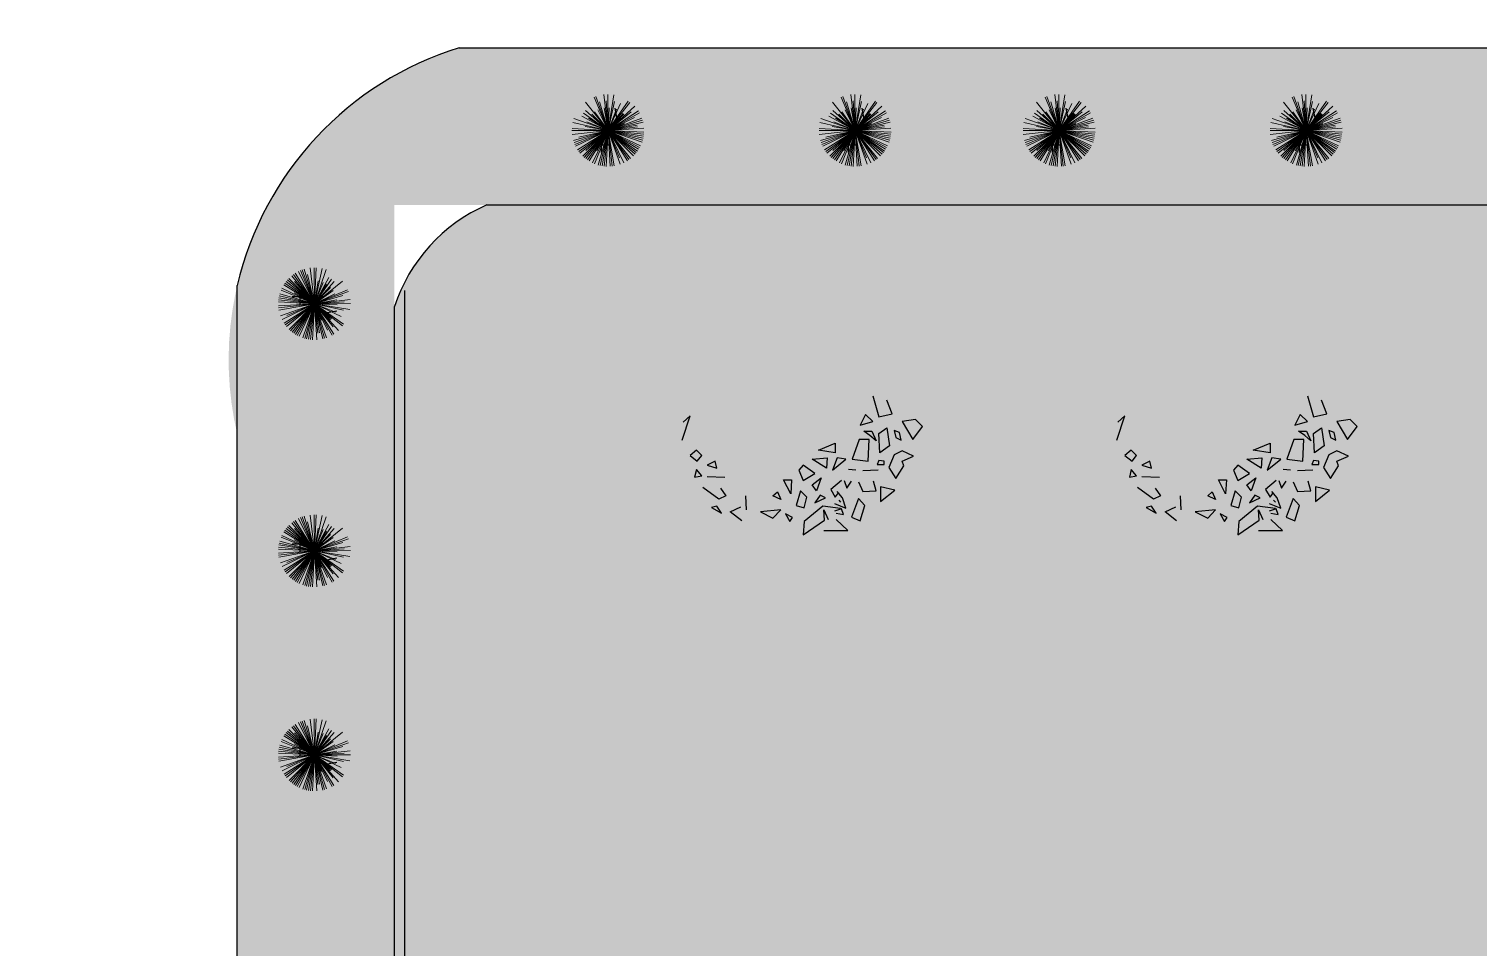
# Model space of a CAD drawing. Header units: millimetres. Extents: x -1544140 to 7445918, y -1294905 to 2019878.
# Drawn here: x 2047460 to 2049823, y 23314 to 24810 of the extents above; entities that cross this region are included whole.
import ezdxf

# ---------------------------------------------------------------- set-up
doc = ezdxf.new("R2010")
doc.units = ezdxf.units.MM
doc.header["$MEASUREMENT"] = 0
doc.layers.add('marc det', color=74, linetype='Continuous', lineweight=18)
picture_1 = doc.add_image_def('image5.png', size_in_pixel=(1482, 826))

msp = doc.modelspace()

# ---------------------------------------------------------------- hatches: boundary and pattern name
at = {"true_color": 0x8dc133, "transparency": 33554687}
h = msp.add_hatch(color=65, dxfattribs=at)
h.dxf.hatch_style = 1
h.paths.add_polyline_path([(2051707.8, 22080.4, -0.388077), (2051430.5, 21768.2), (2048367.8, 21768.2, -0.416277), (2047799.8, 22178.8), (2047799.8, 24148.8, -0.394381), (2048161.6, 24779.2), (2051203.9, 24779.2, -0.352206), (2051707.8, 24383.4)])
h.paths.add_polyline_path([(2048055.9, 22024.2), (2048055.9, 24523.1), (2051451.7, 24523.1), (2051451.7, 22024.2)], flags=16)
at = {"true_color": 0xb8d93f, "transparency": 33554687}
h = msp.add_hatch(color=63, dxfattribs=at)
h.dxf.hatch_style = 1
h.paths.add_polyline_path([(2051411.6, 22024.2, 0.351898), (2051451.7, 22077.8), (2051451.7, 24349, 0.326949), (2051205.7, 24523.1), (2048206.6, 24523.1, 0.386529), (2048055.9, 24183.4), (2048055.9, 22202.4, 0.417198), (2048343.1, 22024.2)])
at = {"layer": 'marc det'}
for points in [[(2048618.8, 24349), (2048580.3, 24338.7), (2048567.7, 24322.5), (2048544.5, 24289.8), (2048520.1, 24287), (2048516.8, 24258.9), (2048526.2, 24247), (2048519.1, 24229.1), (2048492.1, 24178.4), (2048500.8, 24160.9), (2048515.7, 24139.1), (2048515.9, 24119.9), (2048486.5, 24108.6), (2048527.5, 24105.7), (2048522.4, 24086.9), (2048535.7, 24073), (2048537.4, 24055.5), (2048557.6, 24033.3), (2048564.3, 24008.5), (2048582.9, 23994.4), (2048596.5, 23997), (2048614.3, 23986.8), (2048622.4, 23963.7), (2048628.1, 23934.6), (2048634.4, 23956.4), (2048653.8, 23974), (2048678.2, 23966.4), (2048694.4, 23955.8), (2048714.2, 23962.5), (2048735.4, 23962.5), (2048748.9, 23947.3), (2048754.3, 23964.9), (2048776.4, 23977.5), (2048799.5, 23976.5), (2048823.7, 23988.1), (2048831, 24004.7), (2048843.8, 24011.3), (2048860.7, 24014.7), (2048866.7, 24037.8), (2048878.2, 24051.1), (2048909.2, 24054.4), (2048933.1, 24049.5), (2048912.8, 24063.4), (2048897.5, 24078.2), (2048898.3, 24092.1), (2048912.1, 24111.3), (2048923.5, 24134.2), (2048921.6, 24153), (2048924.8, 24199), (2048963.2, 24218.9), (2048916.2, 24215.9), (2048903.2, 24237.3), (2048901, 24257.5), (2048886.8, 24284.9), (2048869.8, 24299.5), (2048862, 24321.3), (2048844.7, 24328.9), (2048822.1, 24345), (2048803.5, 24343.2), (2048804, 24374.4), (2048784.2, 24349.9), (2048776.9, 24369.1), (2048767.1, 24374.1), (2048743.6, 24381), (2048738.7, 24375.3), (2048695.2, 24372.3), (2048683.3, 24379.5), (2048662, 24371.2), (2048645.7, 24373.5), (2048629.1, 24395), (2048613.8, 24419.4), (2048620.1, 24396), (2048626.6, 24362.9)], [(2049327.6, 24349), (2049289.1, 24338.7), (2049276.4, 24322.5), (2049253.2, 24289.8), (2049228.8, 24287), (2049225.5, 24258.9), (2049234.9, 24247), (2049227.9, 24229.1), (2049200.8, 24178.4), (2049209.6, 24160.9), (2049224.4, 24139.1), (2049224.7, 24119.9), (2049195.2, 24108.6), (2049236.3, 24105.7), (2049231.2, 24086.9), (2049244.5, 24073), (2049246.2, 24055.5), (2049266.4, 24033.3), (2049273, 24008.5), (2049291.7, 23994.4), (2049305.2, 23997), (2049323.1, 23986.8), (2049331.2, 23963.7), (2049336.9, 23934.6), (2049343.2, 23956.4), (2049362.6, 23974), (2049387, 23966.4), (2049403.1, 23955.8), (2049423, 23962.5), (2049444.1, 23962.5), (2049457.7, 23947.3), (2049463, 23964.9), (2049485.2, 23977.5), (2049508.3, 23976.5), (2049532.4, 23988.1), (2049539.7, 24004.7), (2049552.5, 24011.3), (2049569.5, 24014.7), (2049575.5, 24037.8), (2049586.9, 24051.1), (2049618, 24054.4), (2049641.9, 24049.5), (2049621.5, 24063.4), (2049606.3, 24078.2), (2049607.1, 24092.1), (2049620.9, 24111.3), (2049632.2, 24134.2), (2049630.3, 24153), (2049633.6, 24199), (2049671.9, 24218.9), (2049625, 24215.9), (2049611.9, 24237.3), (2049609.7, 24257.5), (2049595.5, 24284.9), (2049578.6, 24299.5), (2049570.8, 24321.3), (2049553.4, 24328.9), (2049530.9, 24345), (2049512.3, 24343.2), (2049512.8, 24374.4), (2049492.9, 24349.9), (2049485.6, 24369.1), (2049475.9, 24374.1), (2049452.3, 24381), (2049447.4, 24375.3), (2049404, 24372.3), (2049392, 24379.5), (2049370.7, 24371.2), (2049354.4, 24373.5), (2049337.9, 24395), (2049322.5, 24419.4), (2049328.9, 24396), (2049335.4, 24362.9)]]:
    msp.add_hatch(color=102, dxfattribs=at).paths.add_polyline_path(points)

# ---------------------------------------------------------------- linework, layer by layer
at = {"color": 116, "lineweight": -2, "true_color": 0x136734}
for p, q in [((2048419.2, 24662.2), (2048415.9, 24681)), ((2048822, 24662.2), (2048818.6, 24681)), ((2049154.7, 24662.2), (2049151.3, 24681)), ((2049557.4, 24662.2), (2049554.1, 24681)), ((2047943.2, 24347), (2047962, 24350.3)), ((2047943.2, 23944.2), (2047962, 23947.6)), ((2047943.2, 23611.5), (2047962, 23614.9))]:
    msp.add_line(p, q, dxfattribs=at)
at = {"color": 116, "true_color": 0x136734}
for p, q in [((2048380.6, 24620.8), (2048405.5, 24620.8)), ((2048393.1, 24633.2), (2048393.1, 24608.3)), ((2048783.4, 24620.8), (2048808.3, 24620.8)), ((2048795.8, 24633.2), (2048795.8, 24608.3)), ((2049116.1, 24620.8), (2049141, 24620.8)), ((2049128.5, 24633.2), (2049128.5, 24608.3)), ((2049518.8, 24620.8), (2049543.7, 24620.8)), ((2049531.3, 24633.2), (2049531.3, 24608.3)), ((2047901.7, 24385.6), (2047901.7, 24360.7)), ((2047914.2, 24373.1), (2047889.3, 24373.1)), ((2047901.7, 23982.8), (2047901.7, 23957.9)), ((2047914.2, 23970.4), (2047889.3, 23970.4)), ((2047901.7, 23650.1), (2047901.7, 23625.2)), ((2047914.2, 23637.7), (2047889.3, 23637.7))]:
    msp.add_line(p, q, dxfattribs=at)
at = {"color": 96}
for p, q in [((2048835.7, 24211.9), (2048845.8, 24177.9)), ((2048867.6, 24182.4), (2048858.9, 24205.1)), ((2049544.4, 24211.9), (2049554.6, 24177.9)), ((2049576.3, 24182.4), (2049567.6, 24205.1)), ((2048525.1, 24139.4), (2048538.2, 24179.1)), ((2048538.2, 24179.1), (2048526.5, 24168.9)), ((2048824, 24181.3), (2048815.3, 24164.3)), ((2048815.3, 24164.3), (2048835.7, 24170)), ((2048835.7, 24170), (2048824, 24181.3)), ((2048845.8, 24177.9), (2048867.6, 24182.4)), ((2048905.3, 24173.4), (2048883.6, 24170)), ((2048883.6, 24170), (2048901, 24140.6)), ((2048916.9, 24162.1), (2048905.3, 24173.4)), ((2049233.8, 24139.4), (2049246.9, 24179.1)), ((2049246.9, 24179.1), (2049235.3, 24168.9)), ((2049532.8, 24181.3), (2049524.1, 24164.3)), ((2049524.1, 24164.3), (2049544.4, 24170)), ((2049544.4, 24170), (2049532.8, 24181.3)), ((2049554.6, 24177.9), (2049576.3, 24182.4)), ((2049614.1, 24173.4), (2049592.3, 24170)), ((2049592.3, 24170), (2049609.7, 24140.6)), ((2049625.7, 24162.1), (2049614.1, 24173.4)), ((2048821.1, 24154.1), (2048834.2, 24154.1)), ((2048831.3, 24147.4), (2048821.1, 24154.1)), ((2048841.5, 24138.3), (2048831.3, 24147.4)), ((2048834.2, 24154.1), (2048841.5, 24138.3)), ((2048845.8, 24150.7), (2048858.9, 24159.8)), ((2048847.3, 24119.1), (2048845.8, 24150.7)), ((2048858.9, 24159.8), (2048863.2, 24130.4)), ((2048879.2, 24151.9), (2048870.5, 24155.3)), ((2048870.5, 24155.3), (2048873.4, 24144)), ((2048882.1, 24139.4), (2048879.2, 24151.9)), ((2048901, 24140.6), (2048916.9, 24162.1)), ((2049529.9, 24154.1), (2049543, 24154.1)), ((2049540.1, 24147.4), (2049529.9, 24154.1)), ((2049550.2, 24138.3), (2049540.1, 24147.4)), ((2049543, 24154.1), (2049550.2, 24138.3)), ((2049554.6, 24150.7), (2049567.6, 24159.8)), ((2049556, 24119.1), (2049554.6, 24150.7)), ((2049567.6, 24159.8), (2049572, 24130.4)), ((2049587.9, 24151.9), (2049579.2, 24155.3)), ((2049579.2, 24155.3), (2049582.1, 24144)), ((2049590.8, 24139.4), (2049587.9, 24151.9)), ((2049609.7, 24140.6), (2049625.7, 24162.1)), ((2048548.3, 24123.6), (2048538.2, 24114.5)), ((2048557, 24114.5), (2048548.3, 24123.6)), ((2048747.1, 24123.6), (2048774.7, 24134.9)), ((2048774.7, 24119.1), (2048747.1, 24123.6)), ((2048774.7, 24134.9), (2048774.7, 24119.1)), ((2048813.9, 24140.6), (2048802.3, 24108.9)), ((2048829.9, 24140.6), (2048813.9, 24140.6)), ((2048828.4, 24105.5), (2048829.9, 24140.6)), ((2048863.2, 24130.4), (2048847.3, 24119.1)), ((2048883.6, 24122.4), (2048870.5, 24115.7)), ((2048873.4, 24144), (2048882.1, 24139.4)), ((2048902.4, 24113.4), (2048883.6, 24122.4)), ((2049257.1, 24123.6), (2049246.9, 24114.5)), ((2049265.8, 24114.5), (2049257.1, 24123.6)), ((2049455.9, 24123.6), (2049483.5, 24134.9)), ((2049483.5, 24119.1), (2049455.9, 24123.6)), ((2049483.5, 24134.9), (2049483.5, 24119.1)), ((2049522.6, 24140.6), (2049511, 24108.9)), ((2049538.6, 24140.6), (2049522.6, 24140.6)), ((2049537.2, 24105.5), (2049538.6, 24140.6)), ((2049572, 24130.4), (2049556, 24119.1)), ((2049592.3, 24122.4), (2049579.2, 24115.7)), ((2049582.1, 24144), (2049590.8, 24139.4)), ((2049611.2, 24113.4), (2049592.3, 24122.4)), ((2048538.2, 24114.5), (2048549.8, 24105.5)), ((2048549.8, 24105.5), (2048557, 24114.5)), ((2048578.8, 24105.5), (2048565.7, 24098.7)), ((2048565.7, 24098.7), (2048581.7, 24094.2)), ((2048581.7, 24094.2), (2048578.8, 24105.5)), ((2048722.5, 24098.7), (2048715.2, 24090.8)), ((2048741.3, 24085.1), (2048722.5, 24098.7)), ((2048737, 24108.9), (2048761.7, 24111.1)), ((2048760.2, 24094.2), (2048737, 24108.9)), ((2048761.7, 24111.1), (2048760.2, 24094.2)), ((2048777.6, 24111.1), (2048770.4, 24090.8)), ((2048770.4, 24090.8), (2048792.1, 24108.9)), ((2048792.1, 24108.9), (2048777.6, 24111.1)), ((2048802.3, 24108.9), (2048828.4, 24105.5)), ((2048845.8, 24106.6), (2048842.9, 24099.8)), ((2048842.9, 24099.8), (2048854.5, 24099.8)), ((2048854.5, 24105.5), (2048845.8, 24106.6)), ((2048854.5, 24099.8), (2048854.5, 24105.5)), ((2048870.5, 24115.7), (2048861.8, 24095.3)), ((2048873.4, 24077.2), (2048886.5, 24097.6)), ((2048883.6, 24105.5), (2048902.4, 24113.4)), ((2048886.5, 24097.6), (2048883.6, 24105.5)), ((2049246.9, 24114.5), (2049258.5, 24105.5)), ((2049258.5, 24105.5), (2049265.8, 24114.5)), ((2049287.5, 24105.5), (2049274.5, 24098.7)), ((2049274.5, 24098.7), (2049290.4, 24094.2)), ((2049290.4, 24094.2), (2049287.5, 24105.5)), ((2049431.2, 24098.7), (2049424, 24090.8)), ((2049450.1, 24085.1), (2049431.2, 24098.7)), ((2049445.7, 24108.9), (2049470.4, 24111.1)), ((2049468.9, 24094.2), (2049445.7, 24108.9)), ((2049470.4, 24111.1), (2049468.9, 24094.2)), ((2049486.4, 24111.1), (2049479.1, 24090.8)), ((2049479.1, 24090.8), (2049500.9, 24108.9)), ((2049500.9, 24108.9), (2049486.4, 24111.1)), ((2049511, 24108.9), (2049537.2, 24105.5)), ((2049554.6, 24106.6), (2049551.7, 24099.8)), ((2049551.7, 24099.8), (2049563.3, 24099.8)), ((2049563.3, 24105.5), (2049554.6, 24106.6)), ((2049563.3, 24099.8), (2049563.3, 24105.5)), ((2049579.2, 24115.7), (2049570.5, 24095.3)), ((2049582.1, 24077.2), (2049595.2, 24097.6)), ((2049592.3, 24105.5), (2049611.2, 24113.4)), ((2049595.2, 24097.6), (2049592.3, 24105.5)), ((2048548.3, 24091.9), (2048545.4, 24079.4)), ((2048545.4, 24079.4), (2048557, 24081.7)), ((2048557, 24081.7), (2048548.3, 24091.9)), ((2048565.7, 24080.6), (2048594.8, 24079.4)), ((2048702.1, 24052.3), (2048690.5, 24074.9)), ((2048690.5, 24074.9), (2048703.6, 24074.9)), ((2048703.6, 24074.9), (2048702.1, 24052.3)), ((2048715.2, 24090.8), (2048722.5, 24073.8)), ((2048722.5, 24073.8), (2048741.3, 24085.1)), ((2048737, 24067), (2048751.5, 24078.3)), ((2048751.5, 24078.3), (2048744.2, 24056.8)), ((2048789.3, 24073.9), (2048793.7, 24061.5)), ((2048808.1, 24090.8), (2048796.5, 24091.9)), ((2048844.4, 24090.8), (2048819.7, 24089.6)), ((2048861.8, 24095.3), (2048873.4, 24077.2)), ((2049257.1, 24091.9), (2049254.2, 24079.4)), ((2049254.2, 24079.4), (2049265.8, 24081.7)), ((2049265.8, 24081.7), (2049257.1, 24091.9)), ((2049274.5, 24080.6), (2049303.5, 24079.4)), ((2049410.9, 24052.3), (2049399.3, 24074.9)), ((2049399.3, 24074.9), (2049412.3, 24074.9)), ((2049412.3, 24074.9), (2049410.9, 24052.3)), ((2049424, 24090.8), (2049431.2, 24073.8)), ((2049431.2, 24073.8), (2049450.1, 24085.1)), ((2049445.7, 24067), (2049460.2, 24078.3)), ((2049460.2, 24078.3), (2049453, 24056.8)), ((2049498, 24073.9), (2049502.4, 24061.5)), ((2049516.8, 24090.8), (2049505.2, 24091.9)), ((2049553.1, 24090.8), (2049528.4, 24089.6)), ((2049570.5, 24095.3), (2049582.1, 24077.2)), ((2048584.7, 24043.4), (2048558.6, 24062.6)), ((2048587.6, 24061.5), (2048596.3, 24049)), ((2048673.1, 24048.9), (2048680.4, 24055.7)), ((2048680.4, 24055.7), (2048686.2, 24043.2)), ((2048718.1, 24056.8), (2048710.9, 24033)), ((2048728.3, 24046.6), (2048718.1, 24056.8)), ((2048744.2, 24056.8), (2048737, 24067)), ((2048784.9, 24073.8), (2048767.5, 24059.1)), ((2048767.5, 24059.1), (2048774.7, 24046.6)), ((2048774.7, 24046.6), (2048780.5, 24054.5)), ((2048786.4, 24045.6), (2048777.7, 24055.8)), ((2048793.7, 24061.5), (2048800.9, 24072.8)), ((2048812.5, 24071.7), (2048819.8, 24055.8)), ((2048819.8, 24055.8), (2048841.5, 24057)), ((2048841.5, 24057), (2048837.2, 24072.8)), ((2048871.9, 24057.9), (2048848.7, 24063.6)), ((2048848.7, 24063.6), (2048848.7, 24039.8)), ((2048848.7, 24039.8), (2048871.9, 24057.9)), ((2049293.4, 24043.4), (2049267.3, 24062.6)), ((2049296.3, 24061.5), (2049305, 24049)), ((2049381.9, 24048.9), (2049389.1, 24055.7)), ((2049389.1, 24055.7), (2049394.9, 24043.2)), ((2049426.9, 24056.8), (2049419.6, 24033)), ((2049437, 24046.6), (2049426.9, 24056.8)), ((2049453, 24056.8), (2049445.7, 24067)), ((2049493.6, 24073.8), (2049476.2, 24059.1)), ((2049476.2, 24059.1), (2049483.5, 24046.6)), ((2049483.5, 24046.6), (2049489.3, 24054.5)), ((2049495.1, 24045.6), (2049486.4, 24055.8)), ((2049502.4, 24061.5), (2049509.7, 24072.8)), ((2049521.3, 24071.7), (2049528.5, 24055.8)), ((2049528.5, 24055.8), (2049550.3, 24057)), ((2049550.3, 24057), (2049545.9, 24072.8)), ((2049580.7, 24057.9), (2049557.5, 24063.6)), ((2049557.5, 24063.6), (2049557.5, 24039.8)), ((2049557.5, 24039.8), (2049580.7, 24057.9)), ((2048581.8, 24032.1), (2048573.1, 24029.8)), ((2048573.1, 24029.8), (2048589, 24020.7)), ((2048589, 24020.7), (2048581.8, 24032.1)), ((2048596.3, 24049), (2048584.7, 24043.4)), ((2048603.6, 24023), (2048621, 24030.9)), ((2048628.1, 24048.9), (2048629.6, 24026.2)), ((2048686.2, 24043.2), (2048673.1, 24048.9)), ((2048710.9, 24033), (2048723.9, 24029.6)), ((2048723.9, 24029.6), (2048728.3, 24046.6)), ((2048754.4, 24031.9), (2048723.9, 24007)), ((2048750, 24050), (2048741.3, 24037.6)), ((2048741.3, 24037.6), (2048758.8, 24045.5)), ((2048758.8, 24045.5), (2048750, 24050)), ((2048783.4, 24028.5), (2048754.4, 24031.9)), ((2048773.3, 24036.6), (2048792.2, 24028.7)), ((2048785, 24027.5), (2048773.3, 24024.1)), ((2048780.5, 24042.1), (2048783.4, 24038.7)), ((2048787.9, 24018.5), (2048785, 24027.5)), ((2048792.2, 24028.7), (2048786.4, 24045.6)), ((2048812.5, 24044.5), (2048800.9, 24013.9)), ((2048822.7, 24033.2), (2048812.5, 24044.5)), ((2048815.4, 24008.3), (2048822.7, 24033.2)), ((2049290.5, 24032.1), (2049281.8, 24029.8)), ((2049281.8, 24029.8), (2049297.8, 24020.7)), ((2049297.8, 24020.7), (2049290.5, 24032.1)), ((2049305, 24049), (2049293.4, 24043.4)), ((2049312.3, 24023), (2049329.7, 24030.9)), ((2049336.9, 24048.9), (2049338.3, 24026.2)), ((2049394.9, 24043.2), (2049381.9, 24048.9)), ((2049419.6, 24033), (2049432.7, 24029.6)), ((2049432.7, 24029.6), (2049437, 24046.6)), ((2049463.1, 24031.9), (2049432.7, 24007)), ((2049458.8, 24050), (2049450.1, 24037.6)), ((2049450.1, 24037.6), (2049467.5, 24045.5)), ((2049467.5, 24045.5), (2049458.8, 24050)), ((2049492.2, 24028.5), (2049463.1, 24031.9)), ((2049482.1, 24036.6), (2049500.9, 24028.7)), ((2049493.7, 24027.5), (2049482.1, 24024.1)), ((2049489.3, 24042.1), (2049492.2, 24038.7)), ((2049496.6, 24018.5), (2049493.7, 24027.5)), ((2049500.9, 24028.7), (2049495.1, 24045.6)), ((2049521.3, 24044.5), (2049509.7, 24013.9)), ((2049531.4, 24033.2), (2049521.3, 24044.5)), ((2049524.2, 24008.3), (2049531.4, 24033.2)), ((2048622.4, 24008.3), (2048603.6, 24023)), ((2048686.2, 24026.2), (2048652.8, 24022.8)), ((2048652.8, 24022.8), (2048673.1, 24012.7)), ((2048673.1, 24012.7), (2048686.2, 24026.2)), ((2048705.1, 24013.8), (2048693.4, 24019.4)), ((2048693.4, 24019.4), (2048700.7, 24007)), ((2048700.7, 24007), (2048705.1, 24013.8)), ((2048722.5, 23985.5), (2048757.3, 24009.2)), ((2048723.9, 24007), (2048722.5, 23985.5)), ((2048757.3, 24009.2), (2048755.9, 24026.2)), ((2048755.9, 24026.2), (2048763.1, 24010.4)), ((2048776.2, 24020.7), (2048787.9, 24018.5)), ((2048795.1, 23992.4), (2048776.2, 24010.6)), ((2048800.9, 24013.9), (2048815.4, 24008.3)), ((2049331.2, 24008.3), (2049312.3, 24023)), ((2049394.9, 24026.2), (2049361.6, 24022.8)), ((2049361.6, 24022.8), (2049381.9, 24012.7)), ((2049381.9, 24012.7), (2049394.9, 24026.2)), ((2049413.8, 24013.8), (2049402.2, 24019.4)), ((2049402.2, 24019.4), (2049409.4, 24007)), ((2049409.4, 24007), (2049413.8, 24013.8)), ((2049431.2, 23985.5), (2049466, 24009.2)), ((2049432.7, 24007), (2049431.2, 23985.5)), ((2049466, 24009.2), (2049464.6, 24026.2)), ((2049464.6, 24026.2), (2049471.8, 24010.4)), ((2049485, 24020.7), (2049496.6, 24018.5)), ((2049503.8, 23992.4), (2049485, 24010.6)), ((2049509.7, 24013.9), (2049524.2, 24008.3)), ((2048755.9, 23992.4), (2048795.1, 23992.4)), ((2049464.7, 23992.4), (2049503.8, 23992.4))]:
    msp.add_line(p, q, dxfattribs=at)
for points in [[(2048161.6, 24779.2), (2051215.7, 24779.2)], [(2048206.6, 24523.1), (2051215.7, 24523.1)], [(2047799.8, 22178.8), (2047799.8, 24391.8)], [(2048072.3, 24383.4), (2048072.3, 22071.6)], [(2048055.9, 22202.4), (2048055.9, 24357.3)]]:
    msp.add_lwpolyline(points)
for radius, start, end in [(532.4, 107.0974, 166.8092), (276.3, 113.8167, 161.6515)]:
    msp.add_arc((2048318.1, 24270.3), radius, start, end)
at = {"layer": 'marc det', "color": 116, "true_color": 0x136734}
for p, q in [((2048404.2, 24644.6), (2048367.3, 24690.3)), ((2048404.2, 24644.6), (2048381.4, 24698.7)), ((2048404.2, 24644.6), (2048384.4, 24699.9)), ((2048404.2, 24644.6), (2048390.5, 24691)), ((2048404.2, 24644.6), (2048397.2, 24702.9)), ((2048404.2, 24644.6), (2048401.2, 24692.9)), ((2048403.6, 24644), (2048437.3, 24692.1)), ((2048437.3, 24692.1), (2048403.6, 24644)), ((2048403.6, 24644), (2048440, 24690.1)), ((2048404.2, 24644.6), (2048403.8, 24703.3)), ((2048404.2, 24644.6), (2048413.7, 24702.6)), ((2048404.2, 24644.6), (2048414.6, 24691.7)), ((2048404.2, 24644.6), (2048424.8, 24688.2)), ((2048806.9, 24644.6), (2048770, 24690.3)), ((2048806.9, 24644.6), (2048784.1, 24698.7)), ((2048806.9, 24644.6), (2048787.2, 24699.9)), ((2048806.9, 24644.6), (2048793.2, 24691)), ((2048806.9, 24644.6), (2048800, 24702.9)), ((2048806.9, 24644.6), (2048803.9, 24692.9)), ((2048806.4, 24644), (2048840.1, 24692.1)), ((2048840.1, 24692.1), (2048806.4, 24644)), ((2048806.4, 24644), (2048842.7, 24690.1)), ((2048806.9, 24644.6), (2048806.6, 24703.3)), ((2048806.9, 24644.6), (2048816.4, 24702.6)), ((2048806.9, 24644.6), (2048817.4, 24691.7)), ((2048806.9, 24644.6), (2048827.6, 24688.2)), ((2049139.6, 24644.6), (2049102.7, 24690.3)), ((2049139.6, 24644.6), (2049116.8, 24698.7)), ((2049139.6, 24644.6), (2049119.9, 24699.9)), ((2049139.6, 24644.6), (2049125.9, 24691)), ((2049139.6, 24644.6), (2049132.7, 24702.9)), ((2049139.6, 24644.6), (2049136.6, 24692.9)), ((2049139.1, 24644), (2049172.8, 24692.1)), ((2049172.8, 24692.1), (2049139.1, 24644)), ((2049139.1, 24644), (2049175.4, 24690.1)), ((2049139.6, 24644.6), (2049139.3, 24703.3)), ((2049139.6, 24644.6), (2049149.1, 24702.6)), ((2049139.6, 24644.6), (2049150.1, 24691.7)), ((2049139.6, 24644.6), (2049160.3, 24688.2)), ((2049542.4, 24644.6), (2049505.5, 24690.3)), ((2049542.4, 24644.6), (2049519.6, 24698.7)), ((2049542.4, 24644.6), (2049522.6, 24699.9)), ((2049542.4, 24644.6), (2049528.7, 24691)), ((2049542.4, 24644.6), (2049535.4, 24702.9)), ((2049542.4, 24644.6), (2049539.4, 24692.9)), ((2049541.8, 24644), (2049575.5, 24692.1)), ((2049575.5, 24692.1), (2049541.8, 24644)), ((2049541.8, 24644), (2049578.2, 24690.1)), ((2049542.4, 24644.6), (2049542, 24703.3)), ((2049542.4, 24644.6), (2049551.9, 24702.6)), ((2049542.4, 24644.6), (2049552.8, 24691.7)), ((2049542.4, 24644.6), (2049563, 24688.2)), ((2048404.2, 24644.6), (2048361.4, 24667.9)), ((2048404.2, 24644.6), (2048364.3, 24672.5)), ((2048364.3, 24672.5), (2048404.2, 24644.6)), ((2048404.2, 24644.6), (2048367.7, 24676.8)), ((2048404.2, 24644.6), (2048377.6, 24670.9)), ((2048404.2, 24644.6), (2048382.4, 24674.9)), ((2048404.2, 24644.6), (2048387.8, 24678.1)), ((2048404.2, 24644.6), (2048397.7, 24681.2)), ((2048404.2, 24644.6), (2048447.7, 24684)), ((2048404.2, 24644.6), (2048406, 24681.6)), ((2048404.2, 24644.6), (2048418.1, 24678.9)), ((2048404.2, 24644.6), (2048453.7, 24676.2)), ((2048404.2, 24644.6), (2048441.7, 24674.9)), ((2048404.2, 24644.6), (2048455.4, 24673.3)), ((2048404.2, 24644.6), (2048428.7, 24672.3)), ((2048404.2, 24644.6), (2048430.2, 24670.9)), ((2048404.2, 24644.6), (2048447.5, 24665.8)), ((2048806.9, 24644.6), (2048764.2, 24667.9)), ((2048806.9, 24644.6), (2048767.1, 24672.5)), ((2048767.1, 24672.5), (2048806.9, 24644.6)), ((2048806.9, 24644.6), (2048770.5, 24676.8)), ((2048806.9, 24644.6), (2048780.4, 24670.9)), ((2048806.9, 24644.6), (2048785.2, 24674.9)), ((2048806.9, 24644.6), (2048790.6, 24678.1)), ((2048806.9, 24644.6), (2048800.5, 24681.2)), ((2048806.9, 24644.6), (2048850.5, 24684)), ((2048806.9, 24644.6), (2048808.8, 24681.6)), ((2048806.9, 24644.6), (2048820.9, 24678.9)), ((2048806.9, 24644.6), (2048856.5, 24676.2)), ((2048806.9, 24644.6), (2048844.4, 24674.9)), ((2048806.9, 24644.6), (2048858.2, 24673.3)), ((2048806.9, 24644.6), (2048831.4, 24672.3)), ((2048806.9, 24644.6), (2048832.9, 24670.9)), ((2048806.9, 24644.6), (2048850.2, 24665.8)), ((2049139.6, 24644.6), (2049096.9, 24667.9)), ((2049139.6, 24644.6), (2049099.8, 24672.5)), ((2049099.8, 24672.5), (2049139.6, 24644.6)), ((2049139.6, 24644.6), (2049103.2, 24676.8)), ((2049139.6, 24644.6), (2049113.1, 24670.9)), ((2049139.6, 24644.6), (2049117.9, 24674.9)), ((2049139.6, 24644.6), (2049123.3, 24678.1)), ((2049139.6, 24644.6), (2049133.2, 24681.2)), ((2049139.6, 24644.6), (2049183.2, 24684)), ((2049139.6, 24644.6), (2049141.5, 24681.6)), ((2049139.6, 24644.6), (2049153.6, 24678.9)), ((2049139.6, 24644.6), (2049189.2, 24676.2)), ((2049139.6, 24644.6), (2049177.1, 24674.9)), ((2049139.6, 24644.6), (2049190.9, 24673.3)), ((2049139.6, 24644.6), (2049164.1, 24672.3)), ((2049139.6, 24644.6), (2049165.6, 24670.9)), ((2049139.6, 24644.6), (2049182.9, 24665.8)), ((2049542.4, 24644.6), (2049499.6, 24667.9)), ((2049542.4, 24644.6), (2049502.5, 24672.5)), ((2049502.5, 24672.5), (2049542.4, 24644.6)), ((2049542.4, 24644.6), (2049505.9, 24676.8)), ((2049542.4, 24644.6), (2049515.8, 24670.9)), ((2049542.4, 24644.6), (2049520.6, 24674.9)), ((2049542.4, 24644.6), (2049526, 24678.1)), ((2049542.4, 24644.6), (2049535.9, 24681.2)), ((2049542.4, 24644.6), (2049585.9, 24684)), ((2049542.4, 24644.6), (2049544.2, 24681.6)), ((2049542.4, 24644.6), (2049556.3, 24678.9)), ((2049542.4, 24644.6), (2049591.9, 24676.2)), ((2049542.4, 24644.6), (2049579.9, 24674.9)), ((2049542.4, 24644.6), (2049593.6, 24673.3)), ((2049542.4, 24644.6), (2049566.9, 24672.3)), ((2049542.4, 24644.6), (2049568.4, 24670.9)), ((2049542.4, 24644.6), (2049585.7, 24665.8)), ((2048404.2, 24644.6), (2048345.4, 24644.3)), ((2048404.2, 24644.6), (2048345.5, 24647.5)), ((2048404.2, 24644.6), (2048345.8, 24637.7)), ((2048404.2, 24644.6), (2048346.8, 24657.3)), ((2048404.2, 24644.6), (2048347.8, 24628)), ((2048404.2, 24644.6), (2048348.6, 24663.7)), ((2048404.2, 24644.6), (2048348.8, 24624.9)), ((2048404.2, 24644.6), (2048350, 24621.8)), ((2048404.2, 24644.6), (2048351.4, 24618.8)), ((2048404.2, 24644.6), (2048354.6, 24613.1)), ((2048404.2, 24644.6), (2048356.5, 24610.3)), ((2048404.2, 24644.6), (2048356.6, 24633.5)), ((2048404.2, 24644.6), (2048358.5, 24607.7)), ((2048404.2, 24644.6), (2048362.9, 24602.8)), ((2048404.2, 24644.6), (2048365.3, 24600.6)), ((2048404.2, 24644.6), (2048367.1, 24650.7)), ((2048404.2, 24644.6), (2048367.8, 24598.5)), ((2048404.2, 24644.6), (2048367.9, 24611.8)), ((2048404.2, 24644.6), (2048369.5, 24658.7)), ((2048370.5, 24596.5), (2048404.2, 24644.6)), ((2048404.2, 24644.6), (2048370.5, 24596.5)), ((2048404.2, 24644.6), (2048372.4, 24664.3)), ((2048404.2, 24644.6), (2048373.2, 24594.7)), ((2048404.2, 24644.6), (2048379, 24591.5)), ((2048404.2, 24644.6), (2048382, 24590.2)), ((2048404.2, 24644.6), (2048386.2, 24611.5)), ((2048404.2, 24644.6), (2048388.2, 24588.1)), ((2048404.2, 24644.6), (2048391.4, 24587.3)), ((2048404.2, 24644.6), (2048394.7, 24586.6)), ((2048404.2, 24644.6), (2048397.9, 24586.2)), ((2048404.2, 24644.6), (2048401.2, 24585.9)), ((2048404.2, 24644.6), (2048459.5, 24664.3)), ((2048404.2, 24644.6), (2048460.5, 24661.2)), ((2048404.2, 24644.6), (2048461.4, 24658)), ((2048404.2, 24644.6), (2048431.2, 24656)), ((2048404.2, 24644.6), (2048451.7, 24653)), ((2048404.2, 24644.6), (2048452.1, 24650.3)), ((2048404.2, 24644.6), (2048462.8, 24648.2)), ((2048404.2, 24644.6), (2048462.8, 24641.7)), ((2048404.2, 24644.6), (2048423.9, 24589.3)), ((2048404.2, 24644.6), (2048411.1, 24586.3)), ((2048404.2, 24644.6), (2048414.4, 24586.8)), ((2048404.2, 24644.6), (2048407.8, 24586)), ((2048404.2, 24644.6), (2048423.1, 24599.8)), ((2048404.2, 24644.6), (2048430, 24591.8)), ((2048404.2, 24644.6), (2048435.7, 24595.1)), ((2048404.2, 24644.6), (2048438.4, 24596.9)), ((2048404.2, 24644.6), (2048441.1, 24598.9)), ((2048404.2, 24644.6), (2048446, 24603.3)), ((2048404.2, 24644.6), (2048448.2, 24605.7)), ((2048404.2, 24644.6), (2048450.3, 24608.3)), ((2048452.3, 24610.9), (2048404.2, 24644.6)), ((2048404.2, 24644.6), (2048454.1, 24613.7)), ((2048404.2, 24644.6), (2048455.7, 24616.5)), ((2048404.2, 24644.6), (2048457.2, 24619.4)), ((2048404.2, 24644.6), (2048461.5, 24631.9)), ((2048404.2, 24644.6), (2048462.1, 24635.1)), ((2048404.2, 24644.6), (2048462.6, 24638.4)), ((2048404.2, 24644.6), (2048459.7, 24625.5)), ((2048404.2, 24644.6), (2048460.7, 24628.7)), ((2048806.9, 24644.6), (2048748.2, 24644.3)), ((2048806.9, 24644.6), (2048748.3, 24647.5)), ((2048806.9, 24644.6), (2048748.6, 24637.7)), ((2048806.9, 24644.6), (2048749.6, 24657.3)), ((2048806.9, 24644.6), (2048750.6, 24628)), ((2048806.9, 24644.6), (2048751.4, 24663.7)), ((2048806.9, 24644.6), (2048751.6, 24624.9)), ((2048806.9, 24644.6), (2048752.8, 24621.8)), ((2048806.9, 24644.6), (2048754.2, 24618.8)), ((2048806.9, 24644.6), (2048757.4, 24613.1)), ((2048806.9, 24644.6), (2048759.2, 24610.3)), ((2048806.9, 24644.6), (2048759.4, 24633.5)), ((2048806.9, 24644.6), (2048761.2, 24607.7)), ((2048806.9, 24644.6), (2048765.6, 24602.8)), ((2048806.9, 24644.6), (2048768, 24600.6)), ((2048806.9, 24644.6), (2048769.9, 24650.7)), ((2048806.9, 24644.6), (2048770.6, 24598.5)), ((2048806.9, 24644.6), (2048770.7, 24611.8)), ((2048806.9, 24644.6), (2048772.2, 24658.7)), ((2048773.2, 24596.5), (2048806.9, 24644.6)), ((2048806.9, 24644.6), (2048773.2, 24596.5)), ((2048806.9, 24644.6), (2048775.1, 24664.3)), ((2048806.9, 24644.6), (2048776, 24594.7)), ((2048806.9, 24644.6), (2048781.8, 24591.5)), ((2048806.9, 24644.6), (2048784.8, 24590.2)), ((2048806.9, 24644.6), (2048788.9, 24611.5)), ((2048806.9, 24644.6), (2048791, 24588.1)), ((2048806.9, 24644.6), (2048794.2, 24587.3)), ((2048806.9, 24644.6), (2048797.4, 24586.6)), ((2048806.9, 24644.6), (2048800.7, 24586.2)), ((2048806.9, 24644.6), (2048804, 24585.9)), ((2048806.9, 24644.6), (2048862.2, 24664.3)), ((2048806.9, 24644.6), (2048863.3, 24661.2)), ((2048806.9, 24644.6), (2048864.1, 24658)), ((2048806.9, 24644.6), (2048834, 24656)), ((2048806.9, 24644.6), (2048854.5, 24653)), ((2048806.9, 24644.6), (2048854.9, 24650.3)), ((2048806.9, 24644.6), (2048865.5, 24648.2)), ((2048806.9, 24644.6), (2048865.6, 24641.7)), ((2048806.9, 24644.6), (2048826.7, 24589.3)), ((2048806.9, 24644.6), (2048813.8, 24586.3)), ((2048806.9, 24644.6), (2048817.1, 24586.8)), ((2048806.9, 24644.6), (2048810.6, 24586)), ((2048806.9, 24644.6), (2048825.8, 24599.8)), ((2048806.9, 24644.6), (2048832.7, 24591.8)), ((2048806.9, 24644.6), (2048838.5, 24595.1)), ((2048806.9, 24644.6), (2048841.2, 24596.9)), ((2048806.9, 24644.6), (2048843.8, 24598.9)), ((2048806.9, 24644.6), (2048848.7, 24603.3)), ((2048806.9, 24644.6), (2048851, 24605.7)), ((2048806.9, 24644.6), (2048853.1, 24608.3)), ((2048855, 24610.9), (2048806.9, 24644.6)), ((2048806.9, 24644.6), (2048856.8, 24613.7)), ((2048806.9, 24644.6), (2048858.5, 24616.5)), ((2048806.9, 24644.6), (2048860, 24619.4)), ((2048806.9, 24644.6), (2048864.3, 24631.9)), ((2048806.9, 24644.6), (2048864.9, 24635.1)), ((2048806.9, 24644.6), (2048865.3, 24638.4)), ((2048806.9, 24644.6), (2048862.5, 24625.5)), ((2048806.9, 24644.6), (2048863.5, 24628.7)), ((2049139.6, 24644.6), (2049080.9, 24644.3)), ((2049139.6, 24644.6), (2049081, 24647.5)), ((2049139.6, 24644.6), (2049081.3, 24637.7)), ((2049139.6, 24644.6), (2049082.3, 24657.3)), ((2049139.6, 24644.6), (2049083.3, 24628)), ((2049139.6, 24644.6), (2049084.1, 24663.7)), ((2049139.6, 24644.6), (2049084.3, 24624.9)), ((2049139.6, 24644.6), (2049085.5, 24621.8)), ((2049139.6, 24644.6), (2049086.9, 24618.8)), ((2049139.6, 24644.6), (2049090.1, 24613.1)), ((2049139.6, 24644.6), (2049091.9, 24610.3)), ((2049139.6, 24644.6), (2049092.1, 24633.5)), ((2049139.6, 24644.6), (2049093.9, 24607.7)), ((2049139.6, 24644.6), (2049098.3, 24602.8)), ((2049139.6, 24644.6), (2049100.7, 24600.6)), ((2049139.6, 24644.6), (2049102.6, 24650.7)), ((2049139.6, 24644.6), (2049103.3, 24598.5)), ((2049139.6, 24644.6), (2049103.4, 24611.8)), ((2049139.6, 24644.6), (2049104.9, 24658.7)), ((2049105.9, 24596.5), (2049139.6, 24644.6)), ((2049139.6, 24644.6), (2049105.9, 24596.5)), ((2049139.6, 24644.6), (2049107.8, 24664.3)), ((2049139.6, 24644.6), (2049108.7, 24594.7)), ((2049139.6, 24644.6), (2049114.5, 24591.5)), ((2049139.6, 24644.6), (2049117.5, 24590.2)), ((2049139.6, 24644.6), (2049121.6, 24611.5)), ((2049139.6, 24644.6), (2049123.7, 24588.1)), ((2049139.6, 24644.6), (2049126.9, 24587.3)), ((2049139.6, 24644.6), (2049130.1, 24586.6)), ((2049139.6, 24644.6), (2049133.4, 24586.2)), ((2049139.6, 24644.6), (2049136.7, 24585.9)), ((2049139.6, 24644.6), (2049194.9, 24664.3)), ((2049139.6, 24644.6), (2049196, 24661.2)), ((2049139.6, 24644.6), (2049196.8, 24658)), ((2049139.6, 24644.6), (2049166.7, 24656)), ((2049139.6, 24644.6), (2049187.2, 24653)), ((2049139.6, 24644.6), (2049187.6, 24650.3)), ((2049139.6, 24644.6), (2049198.2, 24648.2)), ((2049139.6, 24644.6), (2049198.3, 24641.7)), ((2049139.6, 24644.6), (2049159.4, 24589.3)), ((2049139.6, 24644.6), (2049146.5, 24586.3)), ((2049139.6, 24644.6), (2049149.8, 24586.8)), ((2049139.6, 24644.6), (2049143.3, 24586)), ((2049139.6, 24644.6), (2049158.5, 24599.8)), ((2049139.6, 24644.6), (2049165.4, 24591.8)), ((2049139.6, 24644.6), (2049171.2, 24595.1)), ((2049139.6, 24644.6), (2049173.9, 24596.9)), ((2049139.6, 24644.6), (2049176.5, 24598.9)), ((2049139.6, 24644.6), (2049181.4, 24603.3)), ((2049139.6, 24644.6), (2049183.7, 24605.7)), ((2049139.6, 24644.6), (2049185.8, 24608.3)), ((2049187.7, 24610.9), (2049139.6, 24644.6)), ((2049139.6, 24644.6), (2049189.5, 24613.7)), ((2049139.6, 24644.6), (2049191.2, 24616.5)), ((2049139.6, 24644.6), (2049192.7, 24619.4)), ((2049139.6, 24644.6), (2049197, 24631.9)), ((2049139.6, 24644.6), (2049197.6, 24635.1)), ((2049139.6, 24644.6), (2049198, 24638.4)), ((2049139.6, 24644.6), (2049195.2, 24625.5)), ((2049139.6, 24644.6), (2049196.2, 24628.7)), ((2049542.4, 24644.6), (2049483.6, 24644.3)), ((2049542.4, 24644.6), (2049483.7, 24647.5)), ((2049542.4, 24644.6), (2049484, 24637.7)), ((2049542.4, 24644.6), (2049485, 24657.3)), ((2049542.4, 24644.6), (2049486, 24628)), ((2049542.4, 24644.6), (2049486.8, 24663.7)), ((2049542.4, 24644.6), (2049487, 24624.9)), ((2049542.4, 24644.6), (2049488.2, 24621.8)), ((2049542.4, 24644.6), (2049489.6, 24618.8)), ((2049542.4, 24644.6), (2049492.8, 24613.1)), ((2049542.4, 24644.6), (2049494.7, 24610.3)), ((2049542.4, 24644.6), (2049494.8, 24633.5)), ((2049542.4, 24644.6), (2049496.7, 24607.7)), ((2049542.4, 24644.6), (2049501.1, 24602.8)), ((2049542.4, 24644.6), (2049503.5, 24600.6)), ((2049542.4, 24644.6), (2049505.3, 24650.7)), ((2049542.4, 24644.6), (2049506, 24598.5)), ((2049542.4, 24644.6), (2049506.1, 24611.8)), ((2049542.4, 24644.6), (2049507.7, 24658.7)), ((2049508.7, 24596.5), (2049542.4, 24644.6)), ((2049542.4, 24644.6), (2049508.7, 24596.5)), ((2049542.4, 24644.6), (2049510.6, 24664.3)), ((2049542.4, 24644.6), (2049511.4, 24594.7)), ((2049542.4, 24644.6), (2049517.2, 24591.5)), ((2049542.4, 24644.6), (2049520.2, 24590.2)), ((2049542.4, 24644.6), (2049524.4, 24611.5)), ((2049542.4, 24644.6), (2049526.5, 24588.1)), ((2049542.4, 24644.6), (2049529.6, 24587.3)), ((2049542.4, 24644.6), (2049532.9, 24586.6)), ((2049542.4, 24644.6), (2049536.1, 24586.2)), ((2049542.4, 24644.6), (2049539.4, 24585.9)), ((2049542.4, 24644.6), (2049597.7, 24664.3)), ((2049542.4, 24644.6), (2049598.7, 24661.2)), ((2049542.4, 24644.6), (2049599.6, 24658)), ((2049542.4, 24644.6), (2049569.4, 24656)), ((2049542.4, 24644.6), (2049589.9, 24653)), ((2049542.4, 24644.6), (2049590.3, 24650.3)), ((2049542.4, 24644.6), (2049601, 24648.2)), ((2049542.4, 24644.6), (2049601, 24641.7)), ((2049542.4, 24644.6), (2049562.1, 24589.3)), ((2049542.4, 24644.6), (2049549.3, 24586.3)), ((2049542.4, 24644.6), (2049552.6, 24586.8)), ((2049542.4, 24644.6), (2049546, 24586)), ((2049542.4, 24644.6), (2049561.3, 24599.8)), ((2049542.4, 24644.6), (2049568.2, 24591.8)), ((2049542.4, 24644.6), (2049573.9, 24595.1)), ((2049542.4, 24644.6), (2049576.6, 24596.9)), ((2049542.4, 24644.6), (2049579.3, 24598.9)), ((2049542.4, 24644.6), (2049584.2, 24603.3)), ((2049542.4, 24644.6), (2049586.4, 24605.7)), ((2049542.4, 24644.6), (2049588.5, 24608.3)), ((2049590.5, 24610.9), (2049542.4, 24644.6)), ((2049542.4, 24644.6), (2049592.3, 24613.7)), ((2049542.4, 24644.6), (2049594, 24616.5)), ((2049542.4, 24644.6), (2049595.4, 24619.4)), ((2049542.4, 24644.6), (2049599.7, 24631.9)), ((2049542.4, 24644.6), (2049600.3, 24635.1)), ((2049542.4, 24644.6), (2049600.8, 24638.4)), ((2049542.4, 24644.6), (2049597.9, 24625.5)), ((2049542.4, 24644.6), (2049598.9, 24628.7)), ((2047925.6, 24362), (2047888.7, 24407.7)), ((2047925.6, 24362), (2047891.3, 24409.7)), ((2047925.6, 24362), (2047894, 24411.6)), ((2047925.6, 24362), (2047899.8, 24414.8)), ((2047925.6, 24362), (2047902.8, 24416.2)), ((2047925.6, 24362), (2047905.8, 24417.3)), ((2047925.6, 24362), (2047909, 24418.4)), ((2047925.6, 24362), (2047914.4, 24409.6)), ((2047925.6, 24362), (2047918.6, 24420.4)), ((2047925.6, 24362), (2047925.2, 24420.8)), ((2047925.6, 24362), (2047928.5, 24420.7)), ((2047925.6, 24362), (2047938.3, 24419.4)), ((2047925.6, 24362), (2047944.6, 24417.6)), ((2047925.6, 24362), (2047948.9, 24404.8)), ((2047925.6, 24362), (2047871.2, 24384.2)), ((2047925.6, 24362), (2047872.5, 24387.2)), ((2047925.6, 24362), (2047875.7, 24393)), ((2047877.5, 24395.7), (2047925.6, 24362)), ((2047925.6, 24362), (2047877.5, 24395.7)), ((2047925.6, 24362), (2047879.4, 24398.4)), ((2047925.6, 24362), (2047881.5, 24400.9)), ((2047925.6, 24362), (2047883.8, 24403.3)), ((2047925.6, 24362), (2047892.8, 24398.3)), ((2047925.6, 24362), (2047953.5, 24401.9)), ((2047953.5, 24401.9), (2047925.6, 24362)), ((2047925.6, 24362), (2047931.6, 24399.1)), ((2047925.6, 24362), (2047971.3, 24398.9)), ((2047925.6, 24362), (2047957.7, 24398.4)), ((2047925.6, 24362), (2047939.7, 24396.7)), ((2047925.6, 24362), (2047945.3, 24393.8)), ((2047925.6, 24362), (2047951.8, 24388.6)), ((2047925.6, 24362), (2047979.7, 24384.8)), ((2047925.6, 24362), (2047955.9, 24383.8)), ((2047925.6, 24362), (2047980.9, 24381.8)), ((2047925.6, 24362), (2047866.9, 24365)), ((2047925.6, 24362), (2047867, 24358.4)), ((2047925.6, 24362), (2047867.2, 24368.3)), ((2047925.6, 24362), (2047867.2, 24355.1)), ((2047925.6, 24362), (2047867.6, 24371.5)), ((2047925.6, 24362), (2047867.7, 24351.8)), ((2047925.6, 24362), (2047868.2, 24374.8)), ((2047925.6, 24362), (2047869, 24377.9)), ((2047925.6, 24362), (2047870.3, 24342.3)), ((2047925.6, 24362), (2047872.8, 24336.2)), ((2047925.6, 24362), (2047876, 24330.5)), ((2047925.6, 24362), (2047877.9, 24327.7)), ((2047925.6, 24362), (2047879.9, 24325.1)), ((2047925.6, 24362), (2047880.7, 24343.1)), ((2047925.6, 24362), (2047884.3, 24320.2)), ((2047925.6, 24362), (2047886.7, 24318)), ((2047925.6, 24362), (2047889.2, 24315.9)), ((2047891.9, 24313.9), (2047925.6, 24362)), ((2047925.6, 24362), (2047892.5, 24380)), ((2047925.6, 24362), (2047894.6, 24312.1)), ((2047925.6, 24362), (2047897.5, 24310.4)), ((2047925.6, 24362), (2047900.4, 24309)), ((2047925.6, 24362), (2047906.5, 24306.5)), ((2047925.6, 24362), (2047909.7, 24305.5)), ((2047925.6, 24362), (2047912.8, 24304.7)), ((2047925.6, 24362), (2047916.1, 24304.1)), ((2047925.6, 24362), (2047919.3, 24303.6)), ((2047925.6, 24362), (2047922.6, 24303.4)), ((2047924.9, 24362.6), (2047973, 24328.9)), ((2047924.9, 24362.6), (2047971.1, 24326.2)), ((2047973, 24328.9), (2047924.9, 24362.6)), ((2047925.6, 24362), (2047959, 24378.4)), ((2047925.6, 24362), (2047972, 24375.7)), ((2047925.6, 24362), (2047983.9, 24368.9)), ((2047925.6, 24362), (2047962.2, 24368.5)), ((2047925.6, 24362), (2047973.8, 24365)), ((2047925.6, 24362), (2047984.3, 24362.4)), ((2047925.6, 24362), (2047931.3, 24314.1)), ((2047925.6, 24362), (2047929.2, 24303.4)), ((2047925.6, 24362), (2047933.9, 24314.5)), ((2047925.6, 24362), (2047945.3, 24306.7)), ((2047925.6, 24362), (2047942.2, 24305.7)), ((2047925.6, 24362), (2047939, 24304.8)), ((2047925.6, 24362), (2047954.3, 24310.8)), ((2047925.6, 24362), (2047946.8, 24318.7)), ((2047925.6, 24362), (2047957.1, 24312.5)), ((2047925.6, 24362), (2047962.6, 24360.2)), ((2047925.6, 24362), (2047983.5, 24352.5)), ((2047925.6, 24362), (2047972.7, 24351.6)), ((2047925.6, 24362), (2047959.9, 24348.1)), ((2047925.6, 24362), (2047937, 24335)), ((2047925.6, 24362), (2047951.9, 24336)), ((2047925.6, 24362), (2047953.3, 24337.5)), ((2047925.6, 24362), (2047969.2, 24341.4)), ((2047925.6, 24362), (2047955.9, 24324.5)), ((2047925.6, 24362), (2047965, 24318.5)), ((2047925.6, 23959.3), (2047888.7, 24005)), ((2047925.6, 23959.3), (2047891.3, 24007)), ((2047925.6, 23959.3), (2047894, 24008.8)), ((2047925.6, 23959.3), (2047899.8, 24012)), ((2047925.6, 23959.3), (2047902.8, 24013.4)), ((2047925.6, 23959.3), (2047905.8, 24014.6)), ((2047925.6, 23959.3), (2047909, 24015.6)), ((2047925.6, 23959.3), (2047914.4, 24006.8)), ((2047925.6, 23959.3), (2047918.6, 24017.6)), ((2047925.6, 23959.3), (2047925.2, 24018)), ((2047925.6, 23959.3), (2047928.5, 24017.9)), ((2047925.6, 23959.3), (2047938.3, 24016.6)), ((2047925.6, 23959.3), (2047944.6, 24014.8)), ((2047925.6, 23959.3), (2047871.2, 23981.4)), ((2047925.6, 23959.3), (2047872.5, 23984.4)), ((2047925.6, 23959.3), (2047875.7, 23990.2)), ((2047877.5, 23993), (2047925.6, 23959.3)), ((2047925.6, 23959.3), (2047877.5, 23993)), ((2047925.6, 23959.3), (2047879.4, 23995.6)), ((2047925.6, 23959.3), (2047881.5, 23998.2)), ((2047925.6, 23959.3), (2047883.8, 24000.6)), ((2047925.6, 23959.3), (2047892.8, 23995.5)), ((2047925.6, 23959.3), (2047948.9, 24002)), ((2047925.6, 23959.3), (2047953.5, 23999.1)), ((2047953.5, 23999.1), (2047925.6, 23959.3)), ((2047925.6, 23959.3), (2047931.6, 23996.3)), ((2047925.6, 23959.3), (2047971.3, 23996.2)), ((2047925.6, 23959.3), (2047957.7, 23995.7)), ((2047925.6, 23959.3), (2047939.7, 23994)), ((2047925.6, 23959.3), (2047945.3, 23991.1)), ((2047925.6, 23959.3), (2047951.8, 23985.8)), ((2047925.6, 23959.3), (2047979.7, 23982.1)), ((2047925.6, 23959.3), (2047955.9, 23981)), ((2047925.6, 23959.3), (2047866.9, 23962.2)), ((2047925.6, 23959.3), (2047867, 23955.6)), ((2047925.6, 23959.3), (2047867.2, 23965.5)), ((2047925.6, 23959.3), (2047867.2, 23952.3)), ((2047925.6, 23959.3), (2047867.6, 23968.8)), ((2047925.6, 23959.3), (2047867.7, 23949.1)), ((2047925.6, 23959.3), (2047868.2, 23972)), ((2047925.6, 23959.3), (2047869, 23975.2)), ((2047925.6, 23959.3), (2047870.3, 23939.5)), ((2047925.6, 23959.3), (2047872.8, 23933.5)), ((2047925.6, 23959.3), (2047876, 23927.7)), ((2047925.6, 23959.3), (2047877.9, 23925)), ((2047925.6, 23959.3), (2047879.9, 23922.4)), ((2047925.6, 23959.3), (2047880.7, 23940.4)), ((2047925.6, 23959.3), (2047884.3, 23917.5)), ((2047925.6, 23959.3), (2047886.7, 23915.2)), ((2047925.6, 23959.3), (2047889.2, 23913.1)), ((2047891.9, 23911.2), (2047925.6, 23959.3)), ((2047925.6, 23959.3), (2047892.5, 23977.3)), ((2047925.6, 23959.3), (2047894.6, 23909.4)), ((2047925.6, 23959.3), (2047897.5, 23907.7)), ((2047925.6, 23959.3), (2047900.4, 23906.2)), ((2047925.6, 23959.3), (2047906.5, 23903.7)), ((2047925.6, 23959.3), (2047909.7, 23902.7)), ((2047925.6, 23959.3), (2047912.8, 23901.9)), ((2047925.6, 23959.3), (2047916.1, 23901.3)), ((2047925.6, 23959.3), (2047919.3, 23900.9)), ((2047925.6, 23959.3), (2047922.6, 23900.6)), ((2047924.9, 23959.8), (2047973, 23926.1)), ((2047924.9, 23959.8), (2047971.1, 23923.5)), ((2047973, 23926.1), (2047924.9, 23959.8)), ((2047925.6, 23959.3), (2047980.9, 23979)), ((2047925.6, 23959.3), (2047959, 23975.6)), ((2047925.6, 23959.3), (2047972, 23973)), ((2047925.6, 23959.3), (2047983.9, 23966.2)), ((2047925.6, 23959.3), (2047962.2, 23965.7)), ((2047925.6, 23959.3), (2047973.8, 23962.3)), ((2047925.6, 23959.3), (2047984.3, 23959.6)), ((2047925.6, 23959.3), (2047931.3, 23911.3)), ((2047925.6, 23959.3), (2047929.2, 23900.6)), ((2047925.6, 23959.3), (2047933.9, 23911.7)), ((2047925.6, 23959.3), (2047945.3, 23903.9)), ((2047925.6, 23959.3), (2047942.2, 23902.9)), ((2047925.6, 23959.3), (2047939, 23902.1)), ((2047925.6, 23959.3), (2047954.3, 23908)), ((2047925.6, 23959.3), (2047946.8, 23915.9)), ((2047925.6, 23959.3), (2047957.1, 23909.7)), ((2047925.6, 23959.3), (2047962.6, 23957.4)), ((2047925.6, 23959.3), (2047983.5, 23949.8)), ((2047925.6, 23959.3), (2047972.7, 23948.8)), ((2047925.6, 23959.3), (2047959.9, 23945.3)), ((2047925.6, 23959.3), (2047937, 23932.2)), ((2047925.6, 23959.3), (2047951.9, 23933.3)), ((2047925.6, 23959.3), (2047953.3, 23934.8)), ((2047925.6, 23959.3), (2047969.2, 23938.6)), ((2047925.6, 23959.3), (2047955.9, 23921.8)), ((2047925.6, 23959.3), (2047965, 23915.7)), ((2047925.6, 23626.6), (2047888.7, 23672.3)), ((2047925.6, 23626.6), (2047891.3, 23674.3)), ((2047925.6, 23626.6), (2047894, 23676.1)), ((2047925.6, 23626.6), (2047899.8, 23679.3)), ((2047925.6, 23626.6), (2047902.8, 23680.7)), ((2047925.6, 23626.6), (2047905.8, 23681.9)), ((2047925.6, 23626.6), (2047909, 23682.9)), ((2047925.6, 23626.6), (2047914.4, 23674.1)), ((2047925.6, 23626.6), (2047918.6, 23684.9)), ((2047925.6, 23626.6), (2047925.2, 23685.3)), ((2047925.6, 23626.6), (2047928.5, 23685.2)), ((2047925.6, 23626.6), (2047938.3, 23683.9)), ((2047925.6, 23626.6), (2047944.6, 23682.1)), ((2047925.6, 23626.6), (2047871.2, 23648.7)), ((2047925.6, 23626.6), (2047872.5, 23651.7)), ((2047925.6, 23626.6), (2047875.7, 23657.5)), ((2047877.5, 23660.3), (2047925.6, 23626.6)), ((2047925.6, 23626.6), (2047877.5, 23660.3)), ((2047925.6, 23626.6), (2047879.4, 23662.9)), ((2047925.6, 23626.6), (2047881.5, 23665.4)), ((2047925.6, 23626.6), (2047883.8, 23667.9)), ((2047925.6, 23626.6), (2047892.8, 23662.8)), ((2047925.6, 23626.6), (2047948.9, 23669.3)), ((2047925.6, 23626.6), (2047953.5, 23666.4)), ((2047953.5, 23666.4), (2047925.6, 23626.6)), ((2047925.6, 23626.6), (2047931.6, 23663.6)), ((2047925.6, 23626.6), (2047971.3, 23663.5)), ((2047925.6, 23626.6), (2047957.7, 23663)), ((2047925.6, 23626.6), (2047939.7, 23661.3)), ((2047925.6, 23626.6), (2047945.3, 23658.4)), ((2047925.6, 23626.6), (2047951.8, 23653.1)), ((2047925.6, 23626.6), (2047979.7, 23649.4)), ((2047925.6, 23626.6), (2047866.9, 23629.5)), ((2047925.6, 23626.6), (2047867, 23622.9)), ((2047925.6, 23626.6), (2047867.2, 23632.8)), ((2047925.6, 23626.6), (2047867.2, 23619.6)), ((2047925.6, 23626.6), (2047867.6, 23636.1)), ((2047925.6, 23626.6), (2047867.7, 23616.4)), ((2047925.6, 23626.6), (2047868.2, 23639.3)), ((2047925.6, 23626.6), (2047869, 23642.5)), ((2047925.6, 23626.6), (2047870.3, 23606.8)), ((2047925.6, 23626.6), (2047872.8, 23600.8)), ((2047925.6, 23626.6), (2047876, 23595)), ((2047925.6, 23626.6), (2047877.9, 23592.3)), ((2047925.6, 23626.6), (2047879.9, 23589.7)), ((2047925.6, 23626.6), (2047880.7, 23607.7)), ((2047925.6, 23626.6), (2047884.3, 23584.8)), ((2047925.6, 23626.6), (2047886.7, 23582.5)), ((2047925.6, 23626.6), (2047889.2, 23580.4)), ((2047891.9, 23578.5), (2047925.6, 23626.6)), ((2047925.6, 23626.6), (2047892.5, 23644.6)), ((2047925.6, 23626.6), (2047894.6, 23576.7)), ((2047925.6, 23626.6), (2047897.5, 23575)), ((2047925.6, 23626.6), (2047900.4, 23573.5)), ((2047925.6, 23626.6), (2047906.5, 23571)), ((2047925.6, 23626.6), (2047909.7, 23570)), ((2047925.6, 23626.6), (2047912.8, 23569.2)), ((2047925.6, 23626.6), (2047916.1, 23568.6)), ((2047925.6, 23626.6), (2047919.3, 23568.2)), ((2047925.6, 23626.6), (2047922.6, 23567.9)), ((2047924.9, 23627.1), (2047973, 23593.4)), ((2047924.9, 23627.1), (2047971.1, 23590.8)), ((2047973, 23593.4), (2047924.9, 23627.1)), ((2047925.6, 23626.6), (2047955.9, 23648.3)), ((2047925.6, 23626.6), (2047980.9, 23646.3)), ((2047925.6, 23626.6), (2047959, 23642.9)), ((2047925.6, 23626.6), (2047972, 23640.2)), ((2047925.6, 23626.6), (2047983.9, 23633.5)), ((2047925.6, 23626.6), (2047962.2, 23633)), ((2047925.6, 23626.6), (2047973.8, 23629.6)), ((2047925.6, 23626.6), (2047984.3, 23626.9)), ((2047925.6, 23626.6), (2047931.3, 23578.6)), ((2047925.6, 23626.6), (2047929.2, 23567.9)), ((2047925.6, 23626.6), (2047933.9, 23579)), ((2047925.6, 23626.6), (2047945.3, 23571.2)), ((2047925.6, 23626.6), (2047942.2, 23570.2)), ((2047925.6, 23626.6), (2047939, 23569.4)), ((2047925.6, 23626.6), (2047954.3, 23575.3)), ((2047925.6, 23626.6), (2047946.8, 23583.2)), ((2047925.6, 23626.6), (2047957.1, 23577)), ((2047925.6, 23626.6), (2047962.6, 23624.7)), ((2047925.6, 23626.6), (2047983.5, 23617.1)), ((2047925.6, 23626.6), (2047972.7, 23616.1)), ((2047925.6, 23626.6), (2047959.9, 23612.6)), ((2047925.6, 23626.6), (2047937, 23599.5)), ((2047925.6, 23626.6), (2047951.9, 23600.6)), ((2047925.6, 23626.6), (2047953.3, 23602.1)), ((2047925.6, 23626.6), (2047969.2, 23605.9)), ((2047925.6, 23626.6), (2047955.9, 23589.1)), ((2047925.6, 23626.6), (2047965, 23583))]:
    msp.add_line(p, q, dxfattribs=at)

# ---------------------------------------------------------------- pictures from other files: only their frames are drawn
image = msp.add_image(picture_1, insert=(2023694, -11872.3), size_in_units=(114264.1, 63685.7))
image.dxf.flags = 7

doc.saveas('drawing.dxf')
